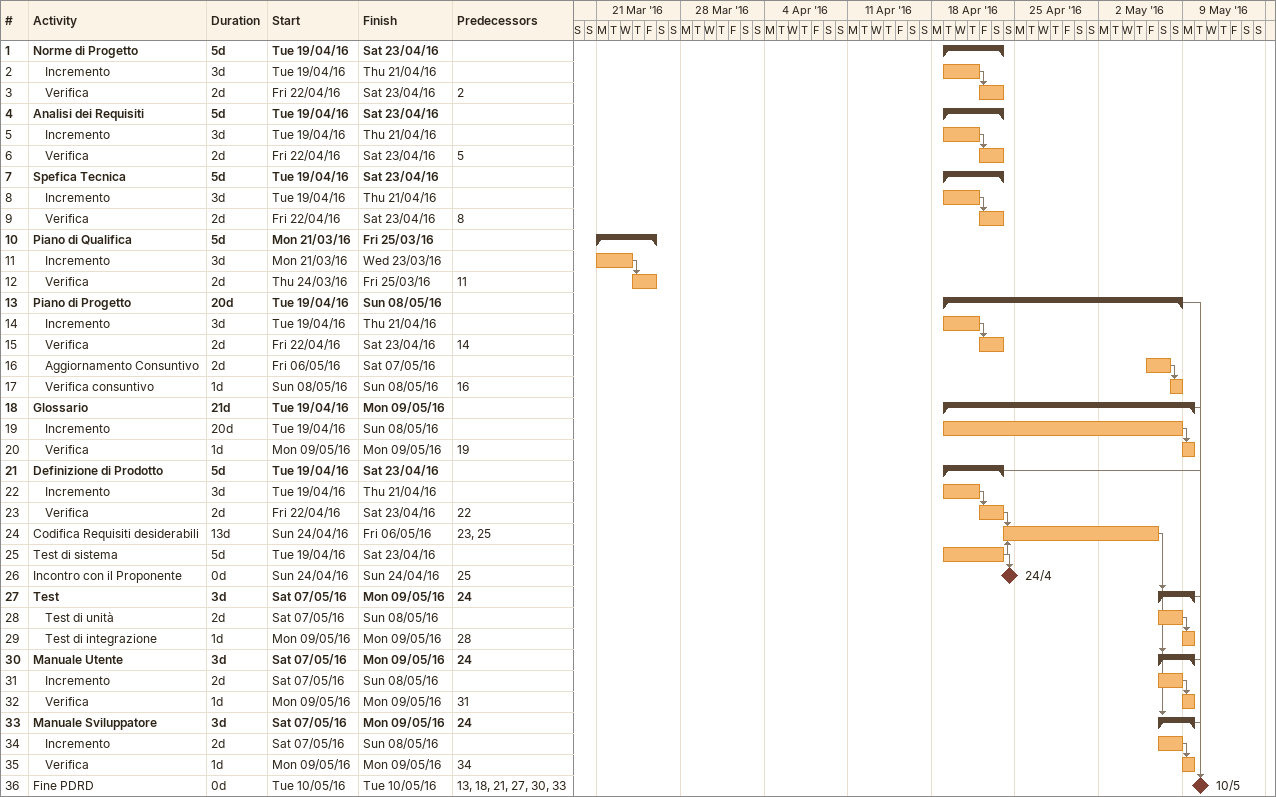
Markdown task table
| ID | Level | Task | Duration | Start | Finish | Predecessors |
|---|---|---|---|---|---|---|
| 1 | 1 | **Norme di Progetto** | 5d | 2016-04-19 | 2016-04-23 |  |
| 2 | 2 | Incremento | 3d | 2016-04-19 | 2016-04-21 |  |
| 3 | 2 | Verifica | 2d | 2016-04-22 | 2016-04-23 | 2 |
| 4 | 1 | **Analisi dei Requisiti** | 5d | 2016-04-19 | 2016-04-23 |  |
| 5 | 2 | Incremento | 3d | 2016-04-19 | 2016-04-21 |  |
| 6 | 2 | Verifica | 2d | 2016-04-22 | 2016-04-23 | 5 |
| 7 | 1 | **Spefica Tecnica** | 5d | 2016-04-19 | 2016-04-23 |  |
| 8 | 2 | Incremento | 3d | 2016-04-19 | 2016-04-21 |  |
| 9 | 2 | Verifica | 2d | 2016-04-22 | 2016-04-23 | 8 |
| 10 | 1 | **Piano di Qualifica** | 5d | 2016-03-21 | 2016-03-25 |  |
| 11 | 2 | Incremento | 3d | 2016-03-21 | 2016-03-23 |  |
| 12 | 2 | Verifica | 2d | 2016-03-24 | 2016-03-25 | 11 |
| 13 | 1 | **Piano di Progetto** | 20d | 2016-04-19 | 2016-05-08 |  |
| 14 | 2 | Incremento | 3d | 2016-04-19 | 2016-04-21 |  |
| 15 | 2 | Verifica | 2d | 2016-04-22 | 2016-04-23 | 14 |
| 16 | 2 | Aggiornamento Consuntivo | 2d | 2016-05-06 | 2016-05-07 |  |
| 17 | 2 | Verifica consuntivo | 1d | 2016-05-08 | 2016-05-08 | 16 |
| 18 | 1 | **Glossario** | 21d | 2016-04-19 | 2016-05-09 |  |
| 19 | 2 | Incremento | 20d | 2016-04-19 | 2016-05-08 |  |
| 20 | 2 | Verifica | 1d | 2016-05-09 | 2016-05-09 | 19 |
| 21 | 1 | **Definizione di Prodotto** | 5d | 2016-04-19 | 2016-04-23 |  |
| 22 | 2 | Incremento | 3d | 2016-04-19 | 2016-04-21 |  |
| 23 | 2 | Verifica | 2d | 2016-04-22 | 2016-04-23 | 22 |
| 24 | 1 | Codifica Requisiti desiderabili | 13d | 2016-04-24 | 2016-05-06 | 23, 25 |
| 25 | 1 | Test di sistema | 5d | 2016-04-19 | 2016-04-23 |  |
| 26 | 1 | Incontro con il Proponente | 0d | 2016-04-24 | 2016-04-24 | 25 |
| 27 | 1 | **Test** | 3d | 2016-05-07 | 2016-05-09 | 24 |
| 28 | 2 | Test di unità | 2d | 2016-05-07 | 2016-05-08 |  |
| 29 | 2 | Test di integrazione | 1d | 2016-05-09 | 2016-05-09 | 28 |
| 30 | 1 | **Manuale Utente** | 3d | 2016-05-07 | 2016-05-09 | 24 |
| 31 | 2 | Incremento | 2d | 2016-05-07 | 2016-05-08 |  |
| 32 | 2 | Verifica | 1d | 2016-05-09 | 2016-05-09 | 31 |
| 33 | 1 | **Manuale Sviluppatore** | 3d | 2016-05-07 | 2016-05-09 | 24 |
| 34 | 2 | Incremento | 2d | 2016-05-07 | 2016-05-08 |  |
| 35 | 2 | Verifica | 1d | 2016-05-09 | 2016-05-09 | 34 |
| 36 | 1 | Fine PDRD | 0d | 2016-05-10 | 2016-05-10 | 13, 18, 21, 27, 30, 33 |
